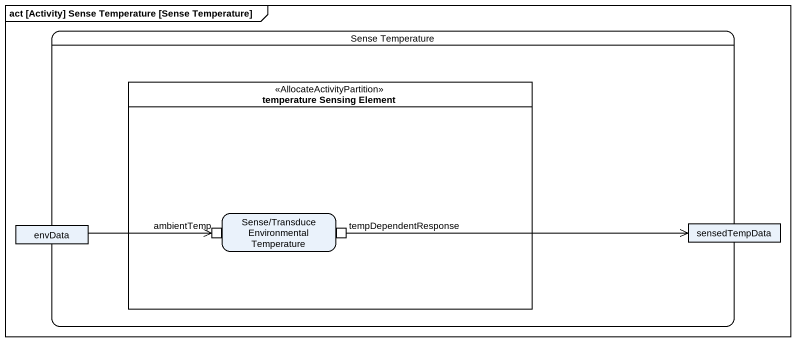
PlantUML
@startuml
mainframe act [Activity] Sense Temperature [Sense Temperature]
hide empty description
state "Sense Temperature" as Sense_Temperature {
  state "temperature Sensing Element" as temperature_Sensing_Element <<AllocateActivityPartition>> {
    state "Sense/Transduce Environmental Temperature" as Sense_Transduce {
      state ambientTemp <<inputPin>>
      state tempDependentResponse <<outputPin>>
    }
  }
  state envData <<object>>
  state sensedTempData <<object>>
}
envData -right-> ambientTemp
tempDependentResponse -right-> sensedTempData
@enduml
